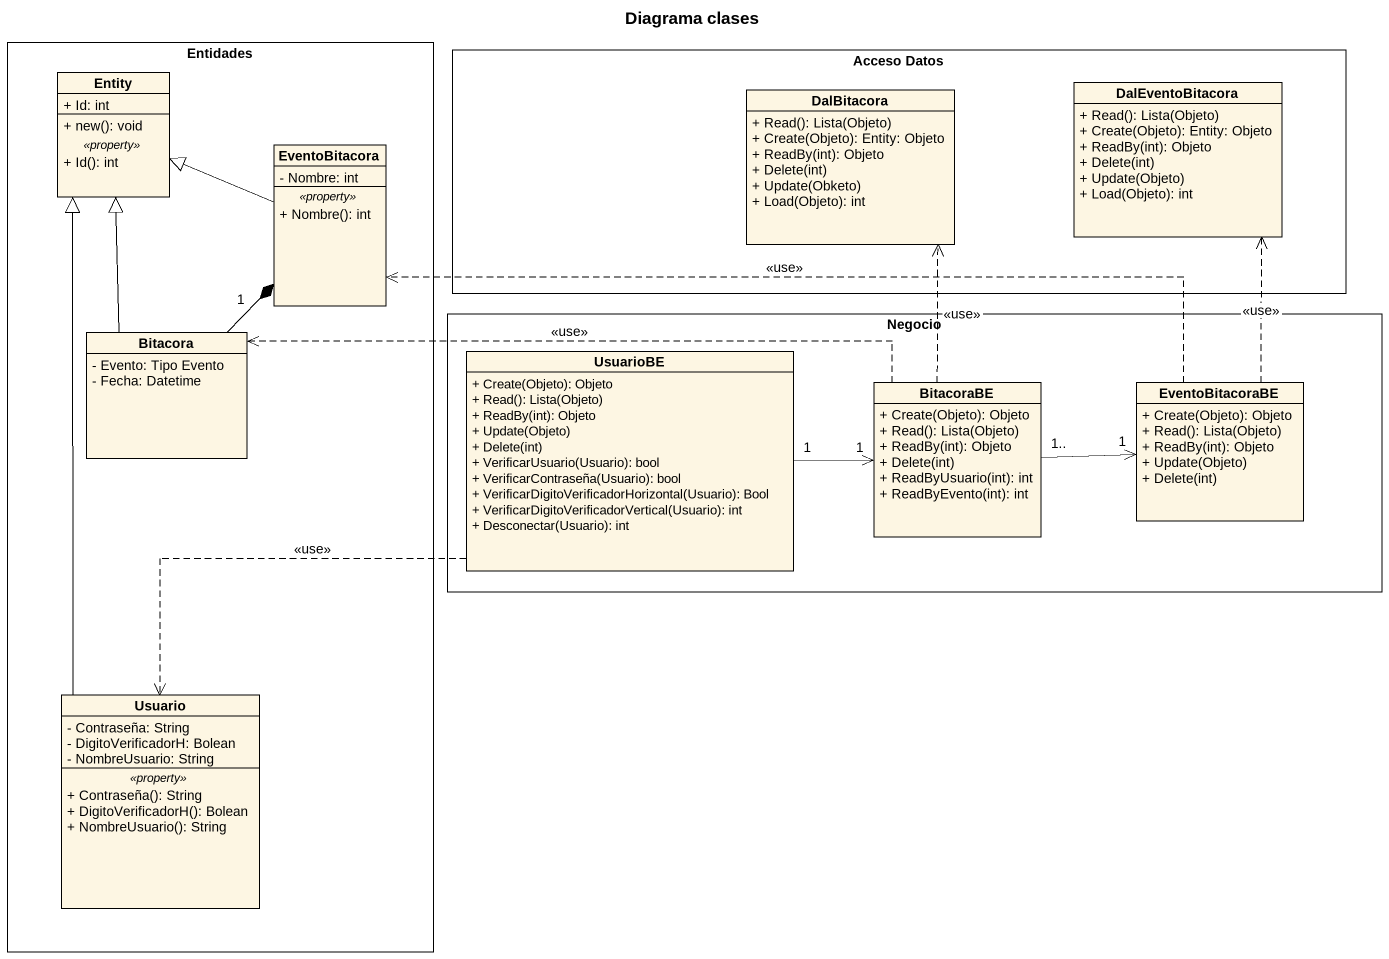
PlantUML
@startuml
title Diagrama clases
hide circle
hide empty members
skinparam classAttributeIconSize 0
rectangle Entidades {
  class "Entity" as Entity_ {
    + Id: int
    --
    + new(): void
    .. <<property>> ..
    + Id(): int
  }
  class EventoBitacora {
    - Nombre: int
    .. <<property>> ..
    + Nombre(): int
  }
  class Bitacora {
    - Evento: Tipo Evento
    - Fecha: Datetime
  }
  class Usuario {
    - Contraseña: String
    - DigitoVerificadorH: Bolean
    - NombreUsuario: String
    .. <<property>> ..
    + Contraseña(): String
    + DigitoVerificadorH(): Bolean
    + NombreUsuario(): String
  }
}
rectangle "Acceso Datos" as Acceso_Datos {
  class DalBitacora {
    + Read(): Lista(Objeto)
    + Create(Objeto): Entity: Objeto
    + ReadBy(int): Objeto
    + Delete(int)
    + Update(Obketo)
    + Load(Objeto): int
  }
  class DalEventoBitacora {
    + Read(): Lista(Objeto)
    + Create(Objeto): Entity: Objeto
    + ReadBy(int): Objeto
    + Delete(int)
    + Update(Objeto)
    + Load(Objeto): int
  }
}
rectangle Negocio {
  class UsuarioBE {
    + Create(Objeto): Objeto
    + Read(): Lista(Objeto)
    + ReadBy(int): Objeto
    + Update(Objeto)
    + Delete(int)
    + VerificarUsuario(Usuario): bool
    + VerificarContraseña(Usuario): bool
    + VerificarDigitoVerificadorHorizontal(Usuario): Bool
    + VerificarDigitoVerificadorVertical(Usuario): int
    + Desconectar(Usuario): int
  }
  class BitacoraBE {
    + Create(Objeto): Objeto
    + Read(): Lista(Objeto)
    + ReadBy(int): Objeto
    + Delete(int)
    + ReadByUsuario(int): int
    + ReadByEvento(int): int
  }
  class EventoBitacoraBE {
    + Create(Objeto): Objeto
    + Read(): Lista(Objeto)
    + ReadBy(int): Objeto
    + Update(Objeto)
    + Delete(int)
  }
}
EventoBitacora -left-|> Entity_
Bitacora -up-|> Entity_
Bitacora -up-* "1" EventoBitacora
UsuarioBE ..> Usuario : <<use>>
BitacoraBE .up.> DalBitacora : <<use>>
BitacoraBE .left.> Bitacora : <<use>>
BitacoraBE "1" <-left- "1" UsuarioBE
BitacoraBE "1.." -right-> "1" EventoBitacoraBE
EventoBitacoraBE .up.> DalEventoBitacora : <<use>>
EventoBitacoraBE .left.> EventoBitacora : <<use>>
Usuario -up-|> Entity_
@enduml
